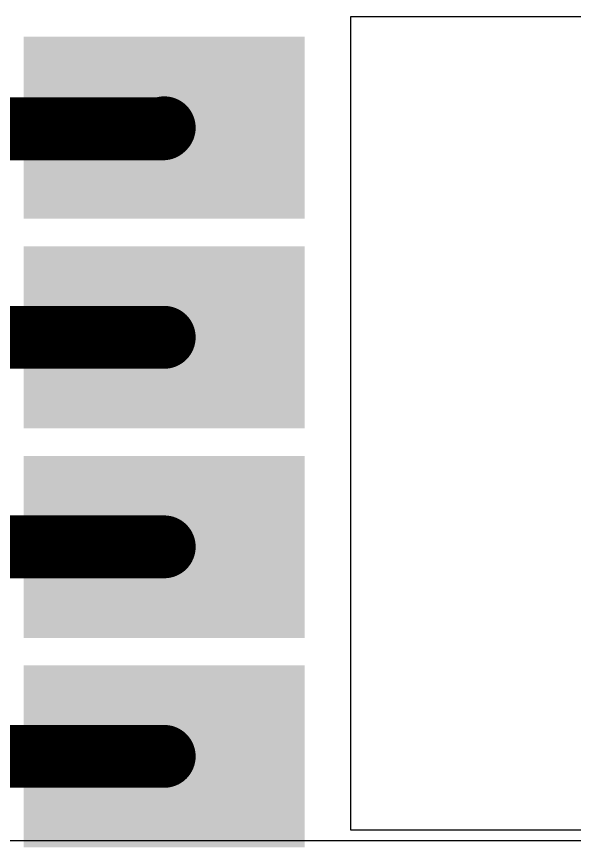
# Model space of a CAD drawing. Header units: inches. Extents: x 0 to 198, y 0 to 199.
# Drawn here: x 3.228 to 3.3612, y 2.3608 to 2.5591 of the extents above; entities that cross this region are included whole.
import ezdxf

# ---------------------------------------------------------------- set-up
doc = ezdxf.new("R2010")
doc.units = ezdxf.units.IN
doc.header["$MEASUREMENT"] = 0
for name, color, linetype in [('Bottom Layer', 5, 'Continuous'), ('Top Layer', 1, 'Continuous'), ('Top Paste', 8, 'Continuous'), ('Top Solder', 216, 'Continuous')]:
    doc.layers.add(name, color=color, linetype=linetype)

# ---------------------------------------------------------------- blocks, each defined once
blk = doc.blocks.new('41_SMD_UFL_M______47')
at = {"layer": 'Top Layer'}
for points in [[(-0.37402, 0.21732), (-0.31496, 0.21732), (-0.31496, 0.18189), (-0.37402, 0.18189)], [(-0.37402, 0.16732), (-0.31496, 0.16732), (-0.31496, 0.13189), (-0.37402, 0.13189)], [(-0.37402, 0.11732), (-0.31496, 0.11732), (-0.31496, 0.08189), (-0.37402, 0.08189)], [(-0.37402, 0.06732), (-0.31496, 0.06732), (-0.31496, 0.03189), (-0.37402, 0.03189)]]:
    blk.add_hatch(color=1, dxfattribs=at).paths.add_polyline_path(points)
at = {"layer": 'Top Paste'}
for points in [[(-0.37402, 0.21732), (-0.31496, 0.21732), (-0.31496, 0.18189), (-0.37402, 0.18189)], [(-0.37402, 0.16732), (-0.31496, 0.16732), (-0.31496, 0.13189), (-0.37402, 0.13189)], [(-0.37402, 0.11732), (-0.31496, 0.11732), (-0.31496, 0.08189), (-0.37402, 0.08189)], [(-0.37402, 0.06732), (-0.31496, 0.06732), (-0.31496, 0.03189), (-0.37402, 0.03189)]]:
    blk.add_hatch(color=8, dxfattribs=at).paths.add_polyline_path(points)
at = {"layer": 'Top Solder'}
for points in [[(-0.37802, 0.22132), (-0.31096, 0.22132), (-0.31096, 0.17789), (-0.37802, 0.17789)], [(-0.37802, 0.17132), (-0.31096, 0.17132), (-0.31096, 0.12789), (-0.37802, 0.12789)], [(-0.37802, 0.12132), (-0.31096, 0.12132), (-0.31096, 0.07789), (-0.37802, 0.07789)], [(-0.37802, 0.07132), (-0.31096, 0.07132), (-0.31096, 0.02789), (-0.37802, 0.02789)]]:
    blk.add_hatch(color=216, dxfattribs=at).paths.add_polyline_path(points)

msp = doc.modelspace()

# ---------------------------------------------------------------- linework, layer by layer
at = {"layer": 'Bottom Layer'}
msp.add_line((3.42472, 2.36239), (3.2201, 2.36239), dxfattribs=at)
at = {"layer": 'Top Layer'}
for p, q in [((3.30782, 2.49981), (3.30782, 2.55906)), ((3.30782, 2.55906), (3.5795, 2.55906)), ((3.30782, 2.44981), (3.30782, 2.49981)), ((3.30782, 2.39981), (3.30782, 2.44981)), ((3.30782, 2.36494), (3.30782, 2.39981)), ((3.43346, 2.36494), (3.30782, 2.36494))]:
    msp.add_line(p, q, dxfattribs=at)
for points in [[(3.20384, 2.53228, 0.015, 0.015, 0), (3.26304, 2.53228, 0.015, 0.015, 0)], [(3.26304, 2.53228, 0.015, 0.015, 0), (3.26329, 2.53253, 0.015, 0.015, 0)], [(3.20409, 2.48253, 0.015, 0.015, 0), (3.26329, 2.48253, 0.015, 0.015, 0)], [(3.20409, 2.43253, 0.015, 0.015, 0), (3.26329, 2.43253, 0.015, 0.015, 0)], [(3.20409, 2.38253, 0.015, 0.015, 0), (3.26329, 2.38253, 0.015, 0.015, 0)]]:
    msp.add_lwpolyline(points, format="xyseb", dxfattribs=at)
for points in [[(3.25929, 2.53228, 0.0075, 0.0075, 1), (3.26679, 2.53228, 0.0075, 0.0075, 1)], [(3.25929, 2.53228, 0.0075, 0.0075, 1), (3.26679, 2.53228, 0.0075, 0.0075, 1)], [(3.25954, 2.53253, 0.0075, 0.0075, 1), (3.26704, 2.53253, 0.0075, 0.0075, 1)], [(3.25954, 2.48253, 0.0075, 0.0075, 1), (3.26704, 2.48253, 0.0075, 0.0075, 1)], [(3.25954, 2.43253, 0.0075, 0.0075, 1), (3.26704, 2.43253, 0.0075, 0.0075, 1)], [(3.25954, 2.38253, 0.0075, 0.0075, 1), (3.26704, 2.38253, 0.0075, 0.0075, 1)]]:
    msp.add_lwpolyline(points, format="xyseb", close=True, dxfattribs=at)

# ---------------------------------------------------------------- block references
msp.add_blockref('41_SMD_UFL_M______47', (3.60778, 2.33292))

doc.saveas('drawing.dxf')
